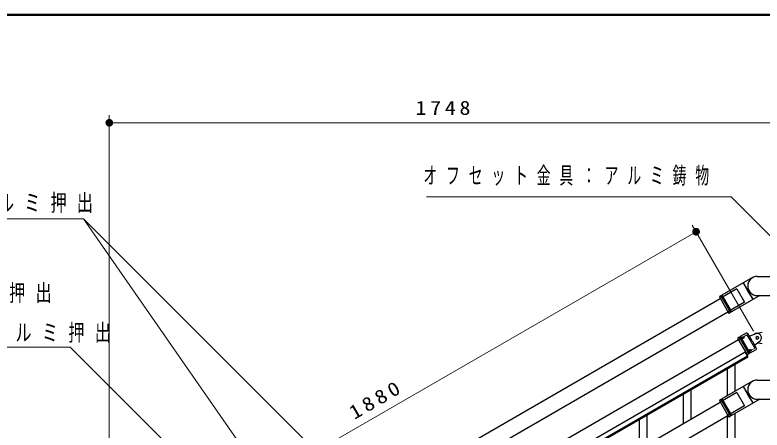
# Model space of a CAD drawing. Units: millimetres on the paper, scale 1:20. Extents: x -365 to 0, y 0 to 257.
# Drawn here: x -234.2 to -136.8, y 202.9 to 257 of the extents above; entities that cross this region are included whole.
import ezdxf

# ---------------------------------------------------------------- set-up
doc = ezdxf.new("R2010")
doc.units = ezdxf.units.MM
doc.linetypes.add('USER1', pattern=[4.5, 2.5, -2])
doc.layers.add('LY_1', color=7, linetype='Continuous', lineweight=25)
doc.layers.add('LY_3', color=7, linetype='Continuous', lineweight=13)
doc.styles.add('ＭＳ ゴシック', font='')
doc.styles.get('ＭＳ ゴシック').set_extended_font_data('MS Gothic')

# ---------------------------------------------------------------- blocks, each defined once
blk = doc.blocks.new('filled_dot')
at = {"color": 0, "linetype": 'Continuous', "lineweight": -2, "const_width": 1.25}
blk.add_lwpolyline([(-0.625, 0, 1), (0.625, 0, 1)], format="xyb", close=True, dxfattribs=at)

msp = doc.modelspace()

# ---------------------------------------------------------------- linework, layer by layer
at = {"layer": 'LY_1', "lineweight": 13}
for p, q in [((-221.861, 171.458), (-221.861, 243.958)), ((-221.861, 242.958), (-134.455, 242.958)), ((-189.59, 179.263), (-225.218, 230.453)), ((-226.837, 181.773), (-145.431, 228.773)), ((-137.955, 215.824), (-145.931, 229.639))]:
    msp.add_line(p, q, dxfattribs=at)
at = {"layer": 'LY_1'}
for p, q in [((-137.455, 222.958), (-132.855, 222.958)), ((-138.08, 222.791), (-142.064, 220.491)), ((-137.999, 219.951), (-139.249, 222.116)), ((-142.36, 220.204), (-141.21, 218.212)), ((-142.194, 220.416), (-142.324, 220.341)), ((-142.194, 220.416), (-140.944, 218.251)), ((-142.064, 220.491), (-140.814, 218.326)), ((-137.12, 220.458), (-140.814, 218.326)), ((-137.455, 220.458), (-132.855, 220.458)), ((-140.944, 218.251), (-141.074, 218.176)), ((-140.321, 207.997), (-140.321, 211.543)), ((-141.321, 207.42), (-141.321, 210.966)), ((-138.08, 209.291), (-142.064, 206.991)), ((-137.455, 209.458), (-132.855, 209.458)), ((-137.999, 206.451), (-139.249, 208.616)), ((-147.071, 203.812), (-147.071, 207.646)), ((-146.071, 204.389), (-146.071, 208.223)), ((-142.36, 206.704), (-141.21, 204.712)), ((-142.194, 206.916), (-142.324, 206.841)), ((-142.194, 206.916), (-140.944, 204.751)), ((-142.064, 206.991), (-140.814, 204.826)), ((-137.12, 206.958), (-140.814, 204.826)), ((-137.455, 206.958), (-132.855, 206.958)), ((-151.821, 201.069), (-151.821, 204.904)), ((-141.321, 171.238), (-141.321, 204.822)), ((-140.944, 204.751), (-141.074, 204.676)), ((-140.321, 171.815), (-140.321, 205.111)), ((-152.821, 200.492), (-152.821, 204.326))]:
    msp.add_line(p, q, dxfattribs=at)
at = {"layer": 'LY_1', "linetype": 'USER1'}
for p, q in [((-140.12, 221.324), (-142.285, 220.074)), ((-140.12, 221.324), (-139.12, 219.592)), ((-139.12, 219.592), (-141.285, 218.342)), ((-140.12, 207.824), (-142.285, 206.574)), ((-140.12, 207.824), (-139.12, 206.092)), ((-139.12, 206.092), (-141.285, 204.842))]:
    msp.add_line(p, q, dxfattribs=at)
at = {"layer": 'LY_1', "color": 190}
for p, q in [((-215.031, 178.074), (-142.285, 220.074)), ((-214.031, 176.342), (-141.285, 218.342)), ((-137.559, 215.562), (-136.839, 215.686)), ((-137.359, 214.32), (-136.839, 214.23)), ((-216.499, 168.416), (-139.033, 213.141)), ((-138.663, 212.5), (-139.033, 213.141)), ((-216.204, 167.905), (-138.738, 212.63)), ((-216.129, 167.775), (-138.663, 212.5)), ((-215.031, 164.574), (-142.285, 206.574)), ((-214.031, 162.842), (-141.285, 204.842))]:
    msp.add_line(p, q, dxfattribs=at)
at = {"layer": 'LY_1', "color": 94, "linetype": 'USER1', "lineweight": 13}
for p, q in [((-139.91, 214.71), (-138.806, 215.348)), ((-138.806, 215.348), (-137.793, 213.594)), ((-138.897, 212.957), (-137.793, 213.594))]:
    msp.add_line(p, q, dxfattribs=at)
at = {"layer": 'LY_1', "color": 94}
for p, q in [((-138.903, 215.566), (-139.682, 215.116)), ((-139.682, 215.116), (-138.432, 212.951)), ((-138.123, 214.573), (-138.7, 215.514)), ((-137.642, 215.476), (-138.45, 215.184)), ((-139.979, 214.829), (-138.829, 212.837)), ((-139.812, 215.041), (-139.942, 214.966)), ((-139.812, 215.041), (-138.562, 212.876)), ((-138.123, 214.573), (-137.596, 213.602)), ((-137.1, 214.538), (-137.758, 213.984)), ((-137.653, 213.401), (-138.432, 212.951)), ((-138.562, 212.876), (-138.692, 212.801))]:
    msp.add_line(p, q, dxfattribs=at)
at = {"layer": 'LY_1', "color": 21}
for p, q in [((-139.904, 214.699), (-217.413, 169.949)), ((-138.925, 212.955), (-138.904, 212.967))]:
    msp.add_line(p, q, dxfattribs=at)
at = {"layer": 'LY_1', "lineweight": 13}
for points in [[(-130.468, 222.958), (-140.843, 233.333), (-180.529, 233.333)], [(-188.282, 193.518), (-225.218, 230.453), (-269.273, 230.453)], [(-195.72, 182.474), (-226.971, 213.725), (-285.235, 213.725)]]:
    msp.add_lwpolyline(points, dxfattribs=at)
at = {"layer": 'LY_1', "color": 94}
for points in [[(-139.499, 214.874), (-139.503, 214.883), (-139.506, 214.891), (-139.508, 214.901), (-139.509, 214.91), (-139.508, 214.92), (-139.507, 214.93), (-139.504, 214.941), (-139.5, 214.952), (-139.495, 214.962), (-139.489, 214.973), (-139.482, 214.983), (-139.474, 214.993), (-139.466, 215.003), (-139.456, 215.013), (-139.446, 215.022), (-139.435, 215.031), (-139.423, 215.039), (-139.411, 215.046), (-139.399, 215.053), (-139.386, 215.059), (-139.373, 215.064), (-139.36, 215.068), (-139.347, 215.072), (-139.334, 215.075), (-139.321, 215.076), (-139.308, 215.077), (-139.296, 215.077), (-139.285, 215.076), (-139.273, 215.074), (-139.263, 215.071), (-139.253, 215.067), (-139.244, 215.063), (-139.236, 215.057), (-139.229, 215.051), (-139.223, 215.044), (-139.218, 215.037), (-139.214, 215.029), (-139.211, 215.02), (-139.209, 215.011), (-139.209, 215.001), (-139.209, 214.991), (-139.211, 214.981), (-139.214, 214.97), (-139.217, 214.96), (-139.222, 214.949), (-139.228, 214.939), (-139.235, 214.928), (-139.243, 214.918), (-139.252, 214.908), (-139.262, 214.898), (-139.272, 214.889), (-139.283, 214.881), (-139.294, 214.873), (-139.307, 214.865), (-139.319, 214.858), (-139.332, 214.852), (-139.345, 214.847), (-139.358, 214.843), (-139.371, 214.839), (-139.384, 214.837), (-139.397, 214.835), (-139.409, 214.834), (-139.421, 214.834), (-139.433, 214.835), (-139.444, 214.837), (-139.455, 214.84), (-139.464, 214.844), (-139.473, 214.848), (-139.481, 214.854), (-139.488, 214.86), (-139.494, 214.867)], [(-138.55, 213.23), (-138.554, 213.238), (-138.557, 213.247), (-138.559, 213.256), (-138.559, 213.266), (-138.559, 213.276), (-138.557, 213.286), (-138.555, 213.296), (-138.551, 213.307), (-138.546, 213.318), (-138.54, 213.328), (-138.533, 213.339), (-138.525, 213.349), (-138.516, 213.359), (-138.507, 213.368), (-138.496, 213.377), (-138.485, 213.386), (-138.474, 213.394), (-138.462, 213.402), (-138.449, 213.408), (-138.436, 213.414), (-138.423, 213.42), (-138.41, 213.424), (-138.397, 213.427), (-138.384, 213.43), (-138.371, 213.432), (-138.359, 213.433), (-138.347, 213.433), (-138.335, 213.432), (-138.324, 213.43), (-138.314, 213.427), (-138.304, 213.423), (-138.295, 213.418), (-138.287, 213.413), (-138.28, 213.407), (-138.274, 213.4), (-138.269, 213.392), (-138.265, 213.384), (-138.262, 213.375), (-138.26, 213.366), (-138.259, 213.357), (-138.26, 213.347), (-138.261, 213.336), (-138.264, 213.326), (-138.268, 213.315), (-138.273, 213.305), (-138.279, 213.294), (-138.286, 213.284), (-138.294, 213.273), (-138.303, 213.263), (-138.312, 213.254), (-138.322, 213.245), (-138.333, 213.236), (-138.345, 213.228), (-138.357, 213.221), (-138.37, 213.214), (-138.382, 213.208), (-138.395, 213.203), (-138.408, 213.198), (-138.421, 213.195), (-138.434, 213.192), (-138.447, 213.19), (-138.46, 213.19), (-138.472, 213.19), (-138.484, 213.191), (-138.495, 213.193), (-138.505, 213.196), (-138.515, 213.199), (-138.524, 213.204), (-138.532, 213.209), (-138.539, 213.215), (-138.545, 213.222)]]:
    msp.add_lwpolyline(points, close=True, dxfattribs=at)
for points in [[(-139.404, 214.834), (-139.408, 214.842), (-139.411, 214.85), (-139.413, 214.859), (-139.412, 214.868), (-139.411, 214.878), (-139.407, 214.888), (-139.402, 214.898), (-139.395, 214.908), (-139.387, 214.917), (-139.378, 214.926), (-139.368, 214.935), (-139.357, 214.942), (-139.345, 214.949), (-139.333, 214.954), (-139.321, 214.959), (-139.308, 214.962), (-139.296, 214.964), (-139.284, 214.964), (-139.273, 214.963), (-139.263, 214.961), (-139.254, 214.957), (-139.246, 214.953), (-139.239, 214.947), (-139.234, 214.94), (-139.233, 214.937), (-139.231, 214.934)], [(-138.537, 213.333), (-138.533, 213.325), (-138.527, 213.318), (-138.52, 213.312), (-138.511, 213.308), (-138.501, 213.305), (-138.49, 213.303), (-138.478, 213.303), (-138.466, 213.304), (-138.453, 213.306), (-138.44, 213.31), (-138.428, 213.315), (-138.415, 213.322), (-138.404, 213.329), (-138.393, 213.338), (-138.383, 213.347), (-138.375, 213.356), (-138.368, 213.367), (-138.362, 213.377), (-138.358, 213.387), (-138.356, 213.397), (-138.355, 213.407), (-138.357, 213.416), (-138.36, 213.425), (-138.364, 213.432)]]:
    msp.add_lwpolyline(points, dxfattribs=at)
at = {"layer": 'LY_1', "color": 94, "lineweight": 13}
msp.add_circle((-137.455, 214.958), 0.2, dxfattribs=at)
at = {"layer": 'LY_1', "color": 94}
msp.add_circle((-137.455, 214.958), 0.17, dxfattribs=at)
at = {"layer": 'LY_1'}
for centre, radius, start, end in [((-137.455, 221.708), 1.25, 90, 270), ((-128.325, 226.98), 11.959, 204, 216), ((-142.274, 220.254), 0.1, 120, 210), ((-142.129, 220.453), 0.075, 210, 30), ((-141.124, 218.262), 0.1, 210, 300), ((-140.879, 218.288), 0.075, 30, 210), ((-137.455, 214.958), 0.613, 99.80445, 135.96405), ((-137.455, 208.208), 1.25, 90, 270), ((-128.325, 213.48), 11.959, 204, 216), ((-142.274, 206.754), 0.1, 120, 210), ((-142.129, 206.953), 0.075, 210, 30), ((-141.124, 204.762), 0.1, 210, 300), ((-140.879, 204.788), 0.075, 30, 210)]:
    msp.add_arc(centre, radius, start, end, dxfattribs=at)
at = {"layer": 'LY_1', "color": 94}
for centre, radius, start, end in [((-139.747, 215.078), 0.075, 210, 30), ((-138.828, 215.436), 0.15, 31.5, 120), ((-138.467, 215.231), 0.05, 211.5, 289.85515), ((-137.455, 214.958), 0.55, 310.14485, 109.85515), ((-139.892, 214.879), 0.1, 120, 210), ((-137.725, 213.945), 0.05, 130.14485, 208.5), ((-137.728, 213.531), 0.15, 300, 28.5), ((-138.742, 212.887), 0.1, 210, 300), ((-138.497, 212.913), 0.075, 30, 210)]:
    msp.add_arc(centre, radius, start, end, dxfattribs=at)
at = {"layer": 'LY_1', "color": 94, "lineweight": 13}
for centre, start, end in [((-139.892, 214.879), 120, 210), ((-138.742, 212.887), 210, 300)]:
    msp.add_arc(centre, 0.1, start, end, dxfattribs=at)
at = {"layer": 'LY_3', "lineweight": 50}
msp.add_line((0, 257), (-365, 257), dxfattribs=at)

# ---------------------------------------------------------------- block references
at = {"layer": 'LY_1', "lineweight": 13, "xscale": 0.4, "yscale": 0.4}
msp.add_blockref('filled_dot', (-221.861, 242.958), dxfattribs=at)
at = {"layer": 'LY_1', "lineweight": 13, "xscale": 0.4, "yscale": 0.4, "rotation": 210}
msp.add_blockref('filled_dot', (-145.431, 228.773), dxfattribs=at)

# ---------------------------------------------------------------- texts
at = {"layer": 'LY_1', "style": 'ＭＳ ゴシック'}
for s, insert, char_height, attachment_point in [('\\T1.33;\\W1.15;1748', (-178.158, 243.958), 1.833, 8), ('\\T1.64;\\W0.6;オフセット金具：アルミ鋳物', (-180.946, 235.983), 2.199, 4), ('\\T1.63;\\W0.7;φ４０×２．０ｔ\u3000アルミ押出', (-269.748, 232.253), 2.199, 4), ('\\T1.64;\\W0.7;横木：φ４０×２．０ｔ\u3000アルミ押出', (-285.712, 220.525), 2.199, 4), ('\\T1.64;\\W0.7;格子：２０×１６×１．７ｔ\u3000アルミ押出', (-285.712, 215.525), 2.199, 4)]:
    msp.add_mtext(s, dxfattribs=dict(at, insert=insert, char_height=char_height, attachment_point=attachment_point))
at = {"layer": 'LY_1', "insert": (-186.634, 206.139), "char_height": 1.833, "attachment_point": 8, "rotation": 30, "style": 'ＭＳ ゴシック'}
msp.add_mtext('\\T1.33;\\W1.15;1880', dxfattribs=at)

doc.saveas('drawing.dxf')
